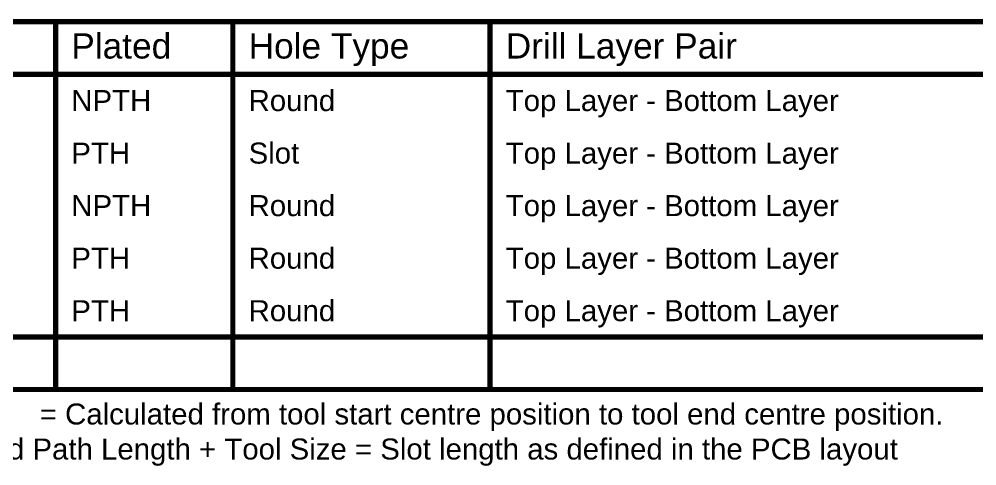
# Model space of a CAD drawing. Header units: inches. Extents: x -6 to 385, y -2 to 98.
# Drawn here: x 171.8 to 241.2, y 65.7 to 98.1 of the extents above; entities that cross this region are included whole.
import ezdxf

# ---------------------------------------------------------------- set-up
doc = ezdxf.new("R2010")
doc.units = ezdxf.units.IN
doc.layers.add('Drill Drawing', color=1, linetype='Continuous')
doc.styles.add('Arial', font='', dxfattribs={"height": 0.2})
doc.styles.get('Arial').set_extended_font_data('Arial')

msp = doc.modelspace()

# ---------------------------------------------------------------- linework, layer by layer
at = {"layer": 'Drill Drawing'}
for points in [[(116.776, 97.89, 0.381, 0.381, 0), (385.028, 97.89, 0.381, 0.381, 0)], [(174.444, 71.22, 0.381, 0.381, 0), (174.444, 97.89, 0.381, 0.381, 0)], [(187.294, 71.22, 0.381, 0.381, 0), (187.294, 97.89, 0.381, 0.381, 0)], [(205.932, 71.22, 0.381, 0.381, 0), (205.932, 97.89, 0.381, 0.381, 0)], [(116.776, 94.08, 0.381, 0.381, 0), (385.028, 94.08, 0.381, 0.381, 0)], [(116.776, 75.03, 0.381, 0.381, 0), (385.028, 75.03, 0.381, 0.381, 0)], [(116.776, 71.22, 0.381, 0.381, 0), (385.028, 71.22, 0.381, 0.381, 0)]]:
    msp.add_lwpolyline(points, format="xyseb", dxfattribs=at)
for points in [[(174.349, 97.89, 0.191, 0.191, 1), (174.54, 97.89, 0.191, 0.191, 1)], [(187.198, 97.89, 0.191, 0.191, 1), (187.389, 97.89, 0.191, 0.191, 1)], [(205.837, 97.89, 0.191, 0.191, 1), (206.027, 97.89, 0.191, 0.191, 1)], [(174.349, 71.22, 0.191, 0.191, 1), (174.54, 71.22, 0.191, 0.191, 1)], [(187.198, 71.22, 0.191, 0.191, 1), (187.389, 71.22, 0.191, 0.191, 1)], [(205.837, 71.22, 0.191, 0.191, 1), (206.027, 71.22, 0.191, 0.191, 1)]]:
    msp.add_lwpolyline(points, format="xyseb", close=True, dxfattribs=at)

# ---------------------------------------------------------------- texts
at = {"layer": 'Drill Drawing', "style": 'Arial'}
for s, height, p in [('Plated', 1.8288, (175.587, 95.223)), ('Hole Type', 1.8288, (188.437, 95.223)), ('Drill Layer Pair', 1.8288, (207.075, 95.223)), ('Round', 1.524, (188.437, 91.413)), ('NPTH', 1.524, (175.587, 91.413)), ('Top Layer - Bottom Layer', 1.524, (207.075, 91.413)), ('PTH', 1.524, (175.587, 87.603)), ('Slot', 1.524, (188.437, 87.603)), ('Top Layer - Bottom Layer', 1.524, (207.075, 87.603)), ('Round', 1.524, (188.437, 83.793)), ('NPTH', 1.524, (175.587, 83.793)), ('Top Layer - Bottom Layer', 1.524, (207.075, 83.793)), ('PTH', 1.524, (175.587, 79.983)), ('Round', 1.524, (188.437, 79.983)), ('Top Layer - Bottom Layer', 1.524, (207.075, 79.983)), ('Round', 1.524, (188.437, 76.173)), ('PTH', 1.524, (175.587, 76.173)), ('Top Layer - Bottom Layer', 1.524, (207.075, 76.173)), ('= Calculated from tool start centre position to tool end centre position.', 1.524, (173.301, 68.681)), (' = Routed Path Length + Tool Size = Slot length as defined in the PCB layout', 1.524, (162.89, 66.141))]:
    msp.add_text(s, height=height, dxfattribs=at).set_placement(p)

doc.saveas('drawing.dxf')
